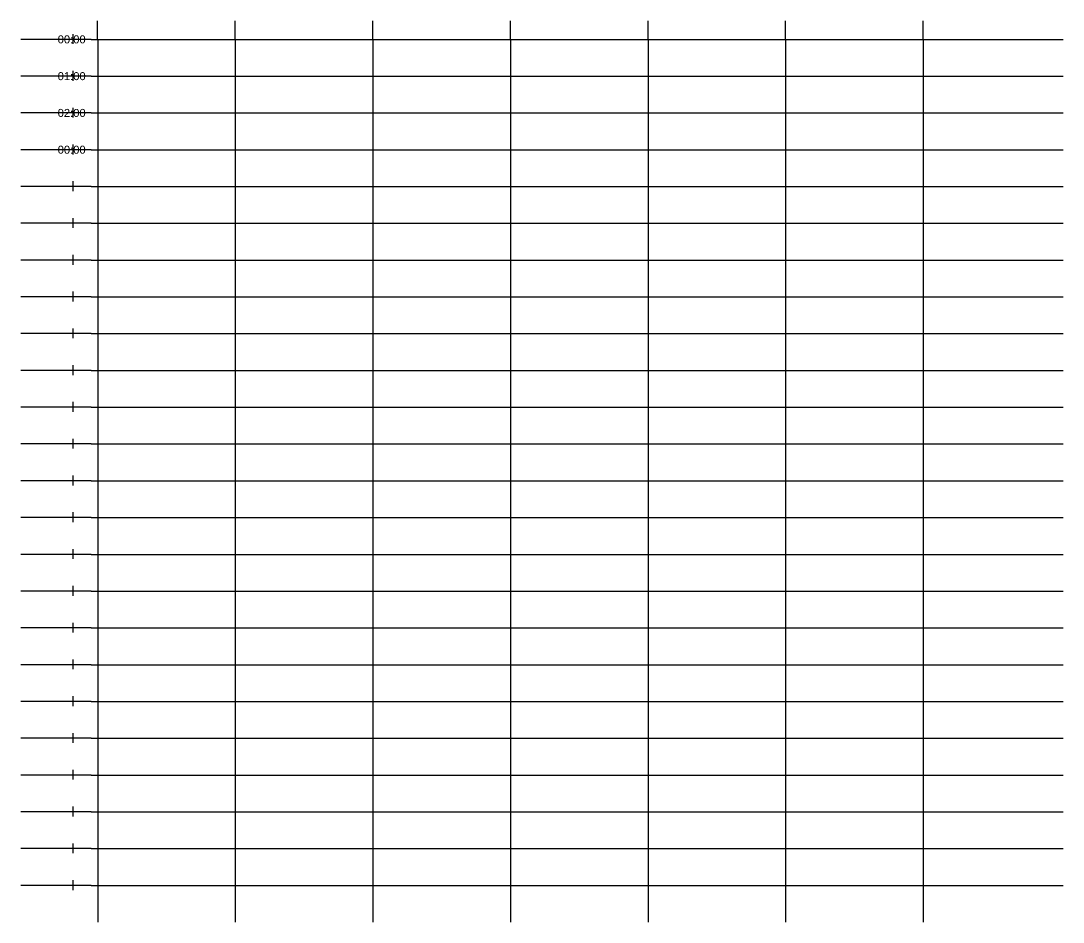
# Model space of a CAD drawing. Header units: millimetres. Extents: x 99 to 13046, y -1087 to 3287.
# Drawn here: x 99 to 2705, y -1087 to 1165 of the extents above; entities that cross this region are included whole.
import ezdxf

# ---------------------------------------------------------------- set-up
doc = ezdxf.new("R2010")
doc.units = ezdxf.units.MM
doc.layers.add('grey_line', color=255, linetype='Continuous', lineweight=25)
doc.styles.get("Standard").update_dxf_attribs({"font": 'arial.ttf'})

# ---------------------------------------------------------------- blocks, each defined once
blk = doc.blocks.new('*U1')
at = {"layer": 'grey_line'}
for p, q in [((-1214.8, 45.9), (1214.8, 45.9)), ((-1198.6, 45.9), (-1198.6, -45.9)), ((-854.7, 45.9), (-854.7, -45.9)), ((-510.8, 45.9), (-510.8, -45.9)), ((-166.8, 45.9), (-166.8, -45.9)), ((177.1, 45.9), (177.1, -45.9)), ((521, 45.9), (521, -45.9)), ((865, 45.9), (865, -45.9))]:
    blk.add_line(p, q, dxfattribs=at)
blk = doc.blocks.new('*U2')
at = {"layer": 'grey_line', "color": 0, "linetype": 'ByBlock', "lineweight": -2, "transparency": 16777216}
for p in [(0, 0), (0, -91.9), (0, -183.8), (0, -275.7), (0, -367.6), (0, -459.5), (0, -551.4), (0, -643.3), (0, -735.2), (0, -827.1), (0, -919), (0, -1010.9), (0, -1102.8), (0, -1194.7), (0, -1286.6), (0, -1378.5), (0, -1470.4), (0, -1562.3), (0, -1654.2), (0, -1746.1), (0, -1838), (0, -1929.9), (0, -2021.8), (0, -2113.7)]:
    blk.add_blockref('*U1', p, dxfattribs=at)
blk = doc.blocks.new('*U5')
for p, q in [((41.7, 12.3), (41.7, -12.3)), ((87.9, -0.8), (-87.9, -0.8))]:
    blk.add_line(p, q)
blk = doc.blocks.new('*U6')
at = {"color": 0, "linetype": 'ByBlock', "lineweight": -2, "transparency": 16777216}
for p in [(0, 0), (0, -91.9), (0, -183.8), (0, -275.7), (0, -367.6), (0, -459.5), (0, -551.4), (0, -643.3), (0, -735.2), (0, -827.1), (0, -919), (0, -1010.9), (0, -1102.8), (0, -1194.7), (0, -1286.6), (0, -1378.5), (0, -1470.4), (0, -1562.3), (0, -1654.2), (0, -1746.1), (0, -1838), (0, -1929.9), (0, -2021.8), (0, -2113.7)]:
    blk.add_blockref('*U5', p, dxfattribs=at)

msp = doc.modelspace()

# ---------------------------------------------------------------- linework, layer by layer
at = {"layer": 'grey_line'}
for p, q in [((291.4, 1118.6), (291.4, 1165)), ((635.4, 1118.6), (635.4, 1165)), ((979.3, 1118.6), (979.3, 1165)), ((1323.2, 1118.6), (1323.2, 1165)), ((1667.2, 1118.6), (1667.2, 1165)), ((2011.1, 1118.6), (2011.1, 1165)), ((2355, 1118.6), (2355, 1165))]:
    msp.add_line(p, q, dxfattribs=at)

# ---------------------------------------------------------------- block references
msp.add_blockref('*U6', (187.3, 1119.5))
msp.add_blockref('*U2', (1490.1, 1072.8), dxfattribs=at)

# ---------------------------------------------------------------- texts
at = {"layer": 'grey_line', "char_height": 20, "attachment_point": 5}
for s, insert in [('\\pxqd;00:00', (229.1, 1118.6)), ('\\pxqd;01:00', (229.1, 1026.7)), ('\\pxqd;02:00', (229.1, 934.8)), ('\\pxqd;00:00', (229.1, 842.9))]:
    msp.add_mtext_dynamic_manual_height_columns(s, width=75.098, gutter_width=12.5, heights=[18.1], dxfattribs=dict(at, insert=insert))

doc.saveas('drawing.dxf')
